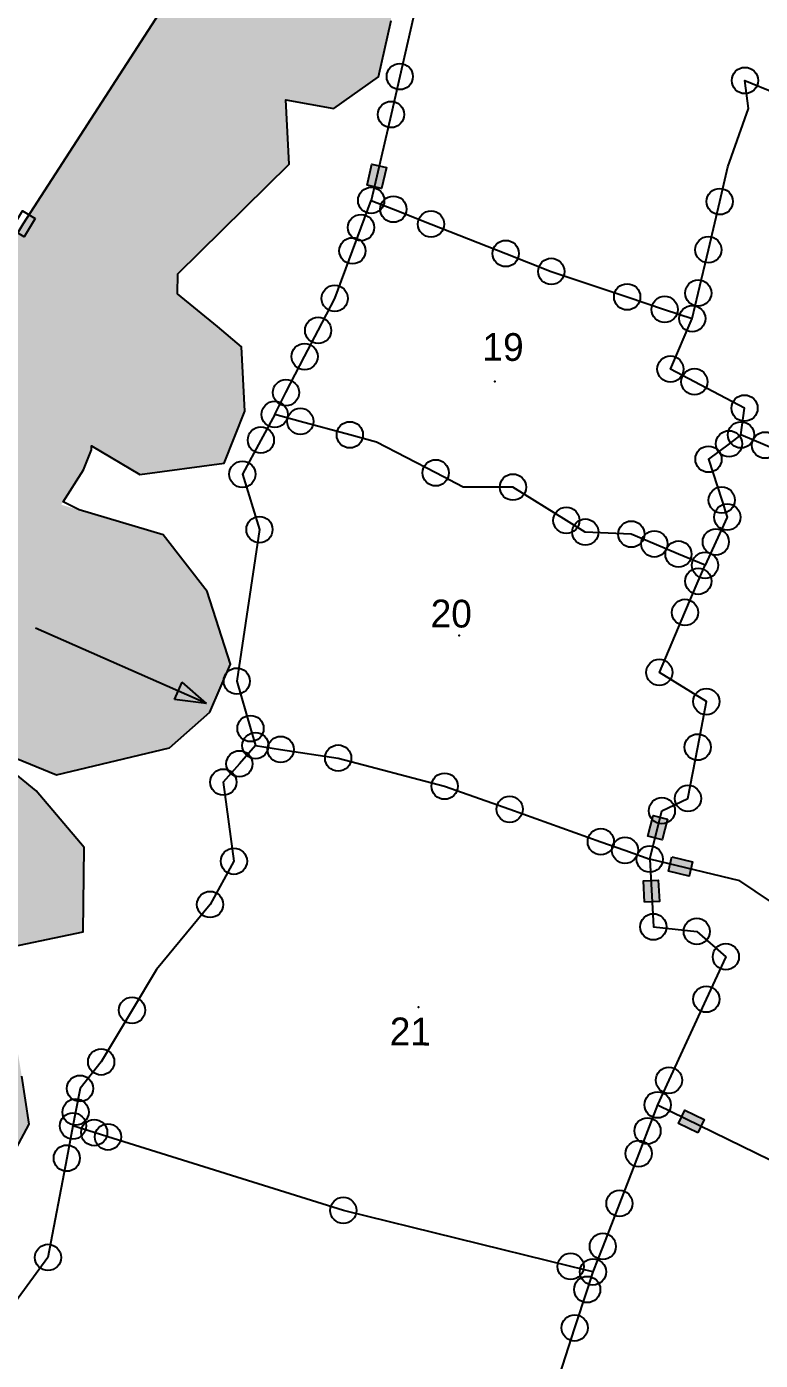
# Model space of a CAD drawing. Header units: metres. Extents: x 268248 to 270531, y 2132748 to 2134703.
# Drawn here: x 268556.1 to 268744.4, y 2134044.1 to 2134386.5 of the extents above; entities that cross this region are included whole.
import ezdxf

# ---------------------------------------------------------------- set-up
doc = ezdxf.new("R2010")
doc.units = ezdxf.units.M
for name, color, linetype in [('POINT_PARCEL', 7, 'Continuous'), ('POLY_HATCH', 12, 'Continuous'), ('POLY_PARCEL', 6, 'Continuous'), ('SYM_ARROW', 1, 'Continuous'), ('SYM_STONE', 1, 'Continuous'), ('TEXT_PARCEL', 7, 'Continuous')]:
    doc.layers.add(name, color=color, linetype=linetype)
doc.styles.add('TEXT_MAP', font='')
doc.styles.get('TEXT_MAP').set_extended_font_data('Kruti Dev 050')

# ---------------------------------------------------------------- blocks, each defined once
blk = doc.blocks.new('STONE')
blk.add_circle((0, 0), 0.851)
blk = doc.blocks.new('STONESQUAREFILLED')
blk.add_hatch(color=256).paths.add_polyline_path([(0.696, -0.481), (0.696, 0.481), (-0.696, 0.481), (-0.696, -0.481)])
blk.add_lwpolyline([(-0.696, 0.481), (0.696, 0.481), (0.696, -0.481), (-0.696, -0.481)], close=True)
blk = doc.blocks.new('ARROWASPECT')
h = blk.add_hatch(color=256)
h.paths.add_polyline_path([(0, -2.013), (0.616, -2.013), (0, 0)])
h.paths.add_polyline_path([(0, 0), (-0.616, -2.013), (0, -2.013)])
for points in [[(0, 0), (-0.616, -2.013)], [(0, 0), (0, -12.13)], [(0, 0), (0.616, -2.013)], [(0.616, -2.013), (-0.616, -2.013)]]:
    blk.add_lwpolyline(points)
blk = doc.blocks.new('STONESQUARE')
blk.add_lwpolyline([(-0.696, 0.481), (0.696, 0.481), (0.696, -0.481), (-0.696, -0.481)], close=True)

msp = doc.modelspace()

# ---------------------------------------------------------------- hatches: boundary and pattern name
at = {"layer": 'POLY_HATCH'}
h = msp.add_hatch(dxfattribs=at)
h.set_pattern_fill('ZIGZAG', color=256, scale=3.955798, angle=-0.5107, style=0)
h.set_pattern_definition([(359.48934, (267871.99, 2132651.284), (12.6711, 12.44722), [12.55966, -12.55966]), (89.48934, (267884.55, 2132651.172), (-12.44722, 12.6711), [12.55966, -12.55966])])
h.paths.add_polyline_path([(268491.86, 2134231.31), (268439.82, 2134074.1), (268399.5, 2133956.18), (268419.25, 2133943.23), (268446.21, 2133962.1), (268444.62, 2133968.74), (268445.19, 2133981.94), (268456.65, 2133994.22), (268470.23, 2134011.63), (268477.51, 2134017.75), (268490.95, 2134019.69), (268495.2, 2134034.1), (268492.22, 2134046.5), (268479.96, 2134061.05), (268494.45, 2134065.04), (268497.62, 2134073.27), (268495.61, 2134079.47), (268489.55, 2134083.18), (268494.73, 2134097.01), (268519.36, 2134080.29), (268536.92, 2134082.2), (268547.29, 2134087.26), (268556.74, 2134104.71), (268554.79, 2134117.11), (268551.84, 2134134.67), (268542.61, 2134140.94), (268525.1, 2134145.22), (268511.73, 2134151.52), (268546.81, 2134149.15), (268570.6, 2134154.09), (268570.79, 2134175.75), (268558.53, 2134190.3), (268543.16, 2134202.81), (268563.73, 2134194.38), (268592.7, 2134201.34), (268603.11, 2134210.53), (268608.38, 2134222.86), (268602.35, 2134241.48), (268591.12, 2134256.02), (268583.92, 2134258.14), (268564.91, 2134263.75), (268570.62, 2134272.7), (268572.74, 2134277.84), (268572.74, 2134278.87), (268585.07, 2134271.54), (268606.77, 2134274.44), (268612.05, 2134287.8), (268611.17, 2134304.31), (268605.02, 2134309.52), (268594.77, 2134317.87), (268594.82, 2134323.02), (268623.46, 2134351.13), (268622.57, 2134367.64), (268634.94, 2134365.47), (268646.37, 2134373.62), (268649.59, 2134388.03), (268649.62, 2134391.12), (268646.58, 2134397.34), (268638.6, 2134411.99), (268651.91, 2134415.85), (268661.24, 2134420.93), (268671.63, 2134428.05), (268677.96, 2134443.47), (268679.03, 2134447.58), (268687.36, 2134455.76), (268692.6, 2134463.96), (268699.87, 2134469.06), (268705.11, 2134478.29), (268711.53, 2134502.99), (268700.29, 2134516.5), (268689, 2134523.82), (268681.77, 2134523.88), (268672.32, 2134521.67), (268621.21, 2134438.09), (268555.18, 2134335.86)])
h.paths.add_polyline_path([(268455.11, 2133602.84), (268448.62, 2133573.72), (268437.63, 2133557.4), (268437.83, 2133507.94), (268440.85, 2133507.05), (268443.78, 2133486.11), (268449.53, 2133478.1), (268450.9, 2133465.66), (268450.33, 2133449.79), (268450.97, 2133437.88), (268453.49, 2133430.78), (268453.41, 2133421.98), (268455.69, 2133409.59), (268452.15, 2133401.82), (268456.26, 2133392.88), (268457.48, 2133385.36), (268456.96, 2133375.28), (268453.2, 2133363.09), (268453.58, 2133345.17), (268455.41, 2133297.63), (268453.53, 2133279.2), (268451.92, 2133267.62), (268455.54, 2133251.61), (268453.87, 2133233.17), (268450.92, 2133215.18), (268456.27, 2133200.65), (268457.02, 2133189.05), (268448.87, 2133165.74), (268451.23, 2133153.38), (268451.71, 2133135.57), (268438.64, 2133102.11), (268437.01, 2133088.61), (268432.73, 2133053.57), (268432.03, 2133047.78), (268428.06, 2133035.16), (268426.95, 2133031.31), (268420.13, 2133013.35), (268409.23, 2133006.68), (268399.87, 2132974.13), (268387.81, 2132916.04), (268396.82, 2132916.81), (268397.73, 2132923.66), (268412.85, 2132935.95), (268414.68, 2132948.35), (268423.78, 2132959.84), (268446.04, 2132955.78), (268450.42, 2132965.6), (268439.83, 2132981.11), (268447.12, 2132981.05), (268457.42, 2132982.24), (268456.88, 2132993.56), (268452.64, 2132999.18), (268454.21, 2133007.32), (268463.9, 2133010.24), (268465.29, 2133021.59), (268464.28, 2133028.04), (268457.81, 2133037.65), (268466.26, 2133042.29), (268466.35, 2133052.79), (268458.08, 2133061.21), (268472.24, 2133064.29), (268476.01, 2133075.28), (268474.48, 2133080.02), (268465.12, 2133090.6), (268466.2, 2133094.26), (268474.59, 2133092.09), (268485.08, 2133090.42), (268492.48, 2133095.6), (268491, 2133106.12), (268485.83, 2133116.14), (268481.15, 2133121.43), (268479.2, 2133137.72), (268515.17, 2133136.09), (268518.94, 2133146.03), (268517.46, 2133156.54), (268511.26, 2133168.67), (268506.67, 2133184.46), (268488.87, 2133191.96), (268481.6, 2133200.95), (268487.36, 2133199.33), (268521.48, 2133195.35), (268529.97, 2133204.72), (268527.46, 2133217.34), (268504.57, 2133238.09), (268485.47, 2133252.1), (268488.53, 2133257.87), (268496.92, 2133259.94), (268528.68, 2133268.99), (268528.99, 2133279.71), (268520.66, 2133284.93), (268507.18, 2133290.2), (268501.04, 2133300.13), (268492.69, 2133303.42), (268495.34, 2133311.12), (268493.67, 2133317.14), (268502.39, 2133319.53), (268522.68, 2133330.51), (268525.74, 2133336.92), (268524.52, 2133344.87), (268506.33, 2133351.68), (268484.51, 2133360.88), (268504.64, 2133366.6), (268522.6, 2133381.68), (268523.73, 2133388.1), (268520.34, 2133393.28), (268509.86, 2133398.31), (268491.85, 2133401.9), (268498.92, 2133412.25), (268504.13, 2133417.99), (268499.69, 2133426.19), (268488.1, 2133426.93), (268482.39, 2133437.62), (268503.46, 2133439.45), (268510.41, 2133447.76), (268513.02, 2133451.6), (268494.72, 2133458.73), (268488.78, 2133466.73), (268481.49, 2133467.65), (268480.25, 2133473.88), (268479.1, 2133478.91), (268487.16, 2133477.68), (268496.88, 2133484.03), (268496.05, 2133487.9), (268485.6, 2133495.5), (268489.47, 2133496.11), (268501.74, 2133499.44), (268506.23, 2133508.73), (268494.49, 2133516.99), (268479.53, 2133524.84), (268497.76, 2133522.54), (268513.84, 2133520.03), (268528.23, 2133519.48), (268535.37, 2133526.49), (268537.58, 2133532.91), (268530.32, 2133537.69), (268515.42, 2133548.11), (268537.03, 2133555.98), (268538.42, 2133567.34), (268536.79, 2133576.36), (268530.36, 2133578.14), (268516.46, 2133584.7), (268508.58, 2133592.7), (268523.43, 2133607.91), (268524.34, 2133614.13), (268520.51, 2133617.38), (268513.51, 2133621.66), (268513.32, 2133630.53), (268508.46, 2133639.16), (268493.9, 2133643.58), (268494.76, 2133656.33), (268501.19, 2133668.89), (268506.09, 2133674.04), (268505.7, 2133679.19), (268503.8, 2133682.86), (268495.05, 2133688.3), (268501.3, 2133690.82), (268514.24, 2133697.35), (268519.4, 2133709.64), (268516.92, 2133720.61), (268515.75, 2133725.17), (268509.82, 2133721.3), (268508.47, 2133725.98), (268515.58, 2133725.87), (268515.05, 2133727.92), (268511.88, 2133733.53), (268494.51, 2133736.47), (268495.4, 2133740.11), (268495.26, 2133748.48), (268485.85, 2133753.84), (268473.06, 2133758.39), (268473.96, 2133763.31), (268475.09, 2133769.96), (268469.6, 2133779.87), (268479.56, 2133801.35), (268481.99, 2133808.62), (268478.42, 2133818.09), (268470.29, 2133821.6), (268452.04, 2133821.97), (268456.21, 2133831.38), (268452.19, 2133839.14), (268446.21, 2133842.41), (268450.24, 2133848.49), (268456.67, 2133872.03), (268457.44, 2133885.54), (268452.86, 2133901.46), (268440.26, 2133910.15), (268426.56, 2133914.56), (268410.01, 2133912.57), (268385.7, 2133896.37), (268414.87, 2133740.85), (268419.71, 2133739.28), (268426.73, 2133732.36), (268438.85, 2133706.4), (268446.46, 2133693.03), (268447.2, 2133679.5), (268448.37, 2133666.19), (268447.51, 2133654.08), (268448.68, 2133640.98), (268447.95, 2133631.76), (268448.28, 2133619.96)])

# ---------------------------------------------------------------- linework, layer by layer
at = {"layer": 'POINT_PARCEL'}
for p in [(268676.26, 2134295.41), (268667.06, 2134230.22), (268656.63, 2134134.8)]:
    msp.add_point(p, dxfattribs=at)
at = {"layer": 'POLY_HATCH'}
for points in [[(268621.21, 2134438.09), (268555.18, 2134335.86), (268555.18, 2134335.86), (268491.86, 2134231.31), (268439.82, 2134074.1), (268399.5, 2133956.18), (268419.25, 2133943.23), (268446.21, 2133962.1)], [(268546.81, 2134149.15), (268570.6, 2134154.09), (268570.79, 2134175.75), (268558.53, 2134190.3), (268543.16, 2134202.81), (268563.73, 2134194.38), (268592.7, 2134201.34), (268603.11, 2134210.53), (268608.38, 2134222.86), (268602.35, 2134241.48), (268591.12, 2134256.02), (268583.92, 2134258.14), (268569.5, 2134262.4), (268565.39, 2134264.5), (268570.62, 2134272.7), (268572.74, 2134277.84), (268572.74, 2134278.87), (268585.07, 2134271.54), (268606.77, 2134274.44), (268612.05, 2134287.8), (268611.17, 2134304.31), (268605.02, 2134309.52), (268594.77, 2134317.87), (268594.82, 2134323.02), (268623.46, 2134351.13), (268622.57, 2134367.64), (268634.94, 2134365.47), (268646.37, 2134373.62), (268649.59, 2134388.03)], [(268547.29, 2134087.26), (268556.74, 2134104.71), (268554.79, 2134117.11)]]:
    msp.add_lwpolyline(points, dxfattribs=at)
at = {"layer": 'POLY_PARCEL'}
for points in [[(268492.52, 2134232.33), (268555.18, 2134335.86), (268621.21, 2134438.09), (268684.59, 2134541.99), (268748.36, 2134641.84), (268764.62, 2134595.69)], [(268710.12, 2134478.36), (268705.02, 2134473.36), (268703.08, 2134471.45), (268697.96, 2134462.03), (268684.14, 2134436.64), (268681.25, 2134431.31), (268662.05, 2134401.16), (268655.98, 2134391.63), (268651.83, 2134373.65), (268649.58, 2134363.91), (268644.48, 2134341.85)], [(268726.89, 2134311.51), (268728.43, 2134318.08), (268731.04, 2134329.2), (268733.95, 2134341.57), (268736.04, 2134350.47), (268741.33, 2134365.45), (268740.42, 2134372.64), (268748.32, 2134369.4), (268755.4, 2134366.5), (268763.56, 2134366.21), (268771.74, 2134362.65), (268782.17, 2134358.11), (268788.2, 2134360.2)], [(268619.72, 2134286.93), (268622.61, 2134292.51), (268627.39, 2134301.77), (268630.87, 2134308.49), (268635.13, 2134316.72), (268635.13, 2134316.72), (268639.67, 2134328.92), (268641.89, 2134334.89), (268644.48, 2134341.85)], [(268644.48, 2134341.85), (268650.19, 2134339.6), (268659.86, 2134335.79), (268679.02, 2134328.23), (268690.7, 2134323.63), (268710.19, 2134317.1), (268719.81, 2134313.88), (268726.89, 2134311.51)], [(268739.4, 2134281.68), (268740.32, 2134288.54), (268727.46, 2134295.32), (268721.3, 2134298.58), (268726.89, 2134311.51)], [(268619.72, 2134286.93), (268616.17, 2134280.34), (268611.43, 2134271.56), (268615.81, 2134257.36), (268609.99, 2134218.47), (268613.51, 2134206.3), (268614.78, 2134201.91)], [(268730.19, 2134248.19), (268723.36, 2134251.07), (268717.16, 2134253.69), (268711.25, 2134256.19), (268699.45, 2134256.72), (268694.6, 2134259.73), (268680.87, 2134268.26), (268668.09, 2134268.26), (268661.05, 2134271.93), (268645.86, 2134279.83), (268639.01, 2134281.69), (268626.3, 2134285.15), (268619.72, 2134286.93)], [(268739.4, 2134281.68), (268736.33, 2134279.38), (268731.07, 2134275.43), (268734.47, 2134264.95), (268735.88, 2134260.58), (268732.94, 2134254.19), (268730.19, 2134248.19)], [(268815.32, 2134246.89), (268808.39, 2134249.77), (268799.49, 2134253.47), (268792.65, 2134255.73), (268787.5, 2134257.44), (268777.69, 2134265.25), (268760.34, 2134272.69), (268753.48, 2134275.64), (268745.59, 2134279.03), (268739.4, 2134281.68)], [(268715.99, 2134172.79), (268719.1, 2134185.21), (268725.79, 2134188.37), (268728.29, 2134201.52), (268730.52, 2134213.21), (268718.45, 2134220.72), (268725.02, 2134236.1), (268728.45, 2134244.11), (268730.19, 2134248.19)], [(268614.78, 2134201.91), (268610.67, 2134197.25), (268606.53, 2134192.54), (268609.25, 2134172.24), (268603.14, 2134161.14), (268589.35, 2134144.42), (268583.11, 2134133.98), (268575.18, 2134120.73), (268569.75, 2134113.91), (268568.61, 2134107.86), (268567.93, 2134104.29)], [(268614.78, 2134201.91), (268621.25, 2134200.93), (268636.01, 2134198.71), (268663.33, 2134191.5), (268680.04, 2134185.56), (268703.43, 2134177.25), (268709.63, 2134175.05), (268715.99, 2134172.79)], [(268772.8, 2134150.29), (268769.67, 2134148.5), (268760.3, 2134157.38), (268750.66, 2134159.4), (268739.13, 2134167.22), (268715.99, 2134172.79)], [(268715.99, 2134172.79), (268716.91, 2134155.4), (268728.06, 2134154.23), (268735.52, 2134147.73), (268730.5, 2134136.82), (268720.91, 2134116), (268718, 2134109.7)], [(268718, 2134109.7), (268715.42, 2134103.02), (268713.16, 2134097.19), (268708.21, 2134084.41), (268703.94, 2134073.37), (268701.41, 2134066.83)], [(268718, 2134109.7), (268750.39, 2134093.85), (268754.74, 2134099.39), (268770.58, 2134094.1), (268772.48, 2134090.22), (268788.56, 2134087.51), (268798.43, 2134082.84), (268820.42, 2134072.44), (268827.06, 2134069.3), (268830.52, 2134067.66)], [(268567.93, 2134104.29), (268566.36, 2134096.02), (268561.53, 2134070.54), (268537.18, 2134037.29), (268535.99, 2134048.03), (268535.99, 2134048.03), (268518.38, 2134060.09), (268513.53, 2134045.97), (268507.56, 2134051.18), (268502.95, 2134039.2), (268511.73, 2134037.19), (268507.73, 2134022.21), (268526.81, 2134006.49)], [(268701.41, 2134066.83), (268695.69, 2134068.24), (268637.34, 2134082.63), (268576.93, 2134101.48), (268573.39, 2134102.59), (268567.93, 2134104.29)], [(268701.41, 2134066.83), (268699.93, 2134062.31), (268696.71, 2134052.45), (268692.72, 2134040.23), (268688.34, 2134034.65), (268686.23, 2134023.68), (268683.05, 2134007.13), (268677.92, 2134009.97), (268674.03, 2133996.71), (268668.83, 2133979.01)]]:
    msp.add_lwpolyline(points, dxfattribs=at)

# ---------------------------------------------------------------- block references
at = {"layer": 'SYM_ARROW', "xscale": 3.955798169915345, "yscale": 3.955798169915345, "zscale": 3.955798169915345, "rotation": 246.2973031869362}
msp.add_blockref('ARROWASPECT', (268602.24, 2134212.74), dxfattribs=at)
at = {"layer": 'SYM_STONE', "xscale": 3.955798169915345, "yscale": 3.955798169915345, "zscale": 3.955798169915345}
for name, p, rotation in [('STONE', (268651.83, 2134373.65), 359.4893406137653), ('STONE', (268740.42, 2134372.64), 359.4893406137653), ('STONE', (268649.58, 2134363.91), 359.4893406137653), ('STONESQUAREFILLED', (268645.91, 2134348.03), 76.98843922856635), ('STONE', (268644.48, 2134341.85), 359.4893406137653), ('STONE', (268733.95, 2134341.57), 359.4893406137653), ('STONE', (268650.19, 2134339.6), 359.4893406137653), ('STONESQUARE', (268555.18, 2134335.86), 238.816400459831), ('STONE', (268641.89, 2134334.89), 359.4893406137653), ('STONE', (268659.86, 2134335.79), 359.4893406137653), ('STONE', (268639.67, 2134328.92), 359.4893406137653), ('STONE', (268679.02, 2134328.23), 359.4893406137653), ('STONE', (268731.04, 2134329.2), 359.4893406137653), ('STONE', (268690.7, 2134323.63), 359.4893406137653), ('STONE', (268635.13, 2134316.72), 359.4893406137653), ('STONE', (268710.19, 2134317.1), 359.4893406137653), ('STONE', (268728.43, 2134318.08), 359.4893406137653), ('STONE', (268719.81, 2134313.88), 359.4893406137653), ('STONE', (268726.89, 2134311.51), 359.4893406137653), ('STONE', (268630.87, 2134308.49), 359.4893406137653), ('STONE', (268627.39, 2134301.77), 359.4893406137653), ('STONE', (268721.3, 2134298.58), 359.4893406137653), ('STONE', (268622.61, 2134292.51), 359.4893406137653), ('STONE', (268727.46, 2134295.32), 359.4893406137653), ('STONE', (268619.72, 2134286.93), 359.4893406137653), ('STONE', (268740.32, 2134288.54), 359.4893406137653), ('STONE', (268626.3, 2134285.15), 359.4893406137653), ('STONE', (268616.17, 2134280.34), 359.4893406137653), ('STONE', (268639.01, 2134281.69), 359.4893406137653), ('STONE', (268736.33, 2134279.38), 359.4893406137653), ('STONE', (268739.4, 2134281.68), 359.4893406137653), ('STONE', (268745.59, 2134279.03), 359.4893406137653), ('STONE', (268731.07, 2134275.43), 359.4893406137653), ('STONE', (268611.43, 2134271.56), 359.4893406137653), ('STONE', (268661.05, 2134271.93), 359.4893406137653), ('STONE', (268680.87, 2134268.26), 359.4893406137653), ('STONE', (268734.47, 2134264.95), 359.4893406137653), ('STONE', (268694.6, 2134259.73), 359.4893406137653), ('STONE', (268735.88, 2134260.58), 359.4893406137653), ('STONE', (268615.81, 2134257.36), 359.4893406137653), ('STONE', (268699.45, 2134256.72), 359.4893406137653), ('STONE', (268711.25, 2134256.19), 359.4893406137653), ('STONE', (268717.16, 2134253.69), 359.4893406137653), ('STONE', (268732.94, 2134254.19), 359.4893406137653), ('STONE', (268723.36, 2134251.07), 359.4893406137653), ('STONE', (268730.19, 2134248.19), 359.4893406137653), ('STONE', (268728.45, 2134244.11), 359.4893406137653), ('STONE', (268725.02, 2134236.1), 359.4893406137653), ('STONE', (268718.45, 2134220.72), 359.4893406137653), ('STONE', (268609.99, 2134218.47), 359.4893406137653), ('STONE', (268730.52, 2134213.21), 359.4893406137653), ('STONE', (268613.51, 2134206.3), 359.4893406137653), ('STONE', (268614.78, 2134201.91), 359.4893406137653), ('STONE', (268621.25, 2134200.93), 359.4893406137653), ('STONE', (268728.29, 2134201.52), 359.4893406137653), ('STONE', (268610.67, 2134197.25), 359.4893406137653), ('STONE', (268636.01, 2134198.71), 359.4893406137653), ('STONE', (268606.53, 2134192.54), 359.4893406137653), ('STONE', (268663.33, 2134191.5), 359.4893406137653), ('STONE', (268725.79, 2134188.37), 359.4893406137653), ('STONE', (268680.04, 2134185.56), 359.4893406137653), ('STONE', (268719.1, 2134185.21), 359.4893406137653), ('STONESQUAREFILLED', (268718.01, 2134180.84), 255.906793196853), ('STONE', (268703.43, 2134177.25), 359.4893406137653), ('STONE', (268709.63, 2134175.05), 359.4893406137653), ('STONE', (268715.99, 2134172.79), 359.4893406137653), ('STONE', (268609.25, 2134172.24), 359.4893406137653), ('STONESQUAREFILLED', (268723.88, 2134170.89), 346.4676841703903), ('STONESQUAREFILLED', (268716.42, 2134164.55), 93.02487200535649), ('STONE', (268603.14, 2134161.14), 359.4893406137653), ('STONE', (268716.91, 2134155.4), 359.4893406137653), ('STONE', (268728.06, 2134154.23), 359.4893406137653), ('STONE', (268735.52, 2134147.73), 359.4893406137653), ('STONE', (268730.5, 2134136.82), 359.4893406137653), ('STONE', (268583.11, 2134133.98), 359.4893406137653), ('STONE', (268575.18, 2134120.73), 359.4893406137653), ('STONE', (268720.91, 2134116), 359.4893406137653), ('STONE', (268569.75, 2134113.91), 359.4893406137653), ('STONE', (268568.61, 2134107.86), 359.4893406137653), ('STONE', (268718, 2134109.7), 359.4893406137653), ('STONE', (268567.93, 2134104.29), 359.4893406137653), ('STONESQUAREFILLED', (268726.66, 2134105.46), 153.9367146218902), ('STONE', (268573.39, 2134102.59), 359.4893406137653), ('STONE', (268576.93, 2134101.48), 359.4893406137653), ('STONE', (268715.42, 2134103.02), 359.4893406137653), ('STONE', (268566.36, 2134096.02), 359.4893406137653), ('STONE', (268713.16, 2134097.19), 359.4893406137653), ('STONE', (268708.21, 2134084.41), 359.4893406137653), ('STONE', (268637.34, 2134082.63), 359.4893406137653), ('STONE', (268561.53, 2134070.54), 359.4893406137653), ('STONE', (268703.94, 2134073.37), 359.4893406137653), ('STONE', (268695.69, 2134068.24), 359.4893406137653), ('STONE', (268701.41, 2134066.83), 359.4893406137653), ('STONE', (268699.93, 2134062.31), 359.4893406137653), ('STONE', (268696.71, 2134052.45), 359.4893406137653)]:
    msp.add_blockref(name, p, dxfattribs=dict(at, rotation=rotation))

# ---------------------------------------------------------------- texts
at = {"layer": 'TEXT_PARCEL', "style": 'TEXT_MAP'}
for s, p in [('19', (268673.01, 2134300.74)), ('20', (268659.71, 2134232.3)), ('21', (268649.22, 2134125.02))]:
    msp.add_text(s, height=7.12, rotation=359.4893, dxfattribs=at).set_placement(p)

doc.saveas('drawing.dxf')
